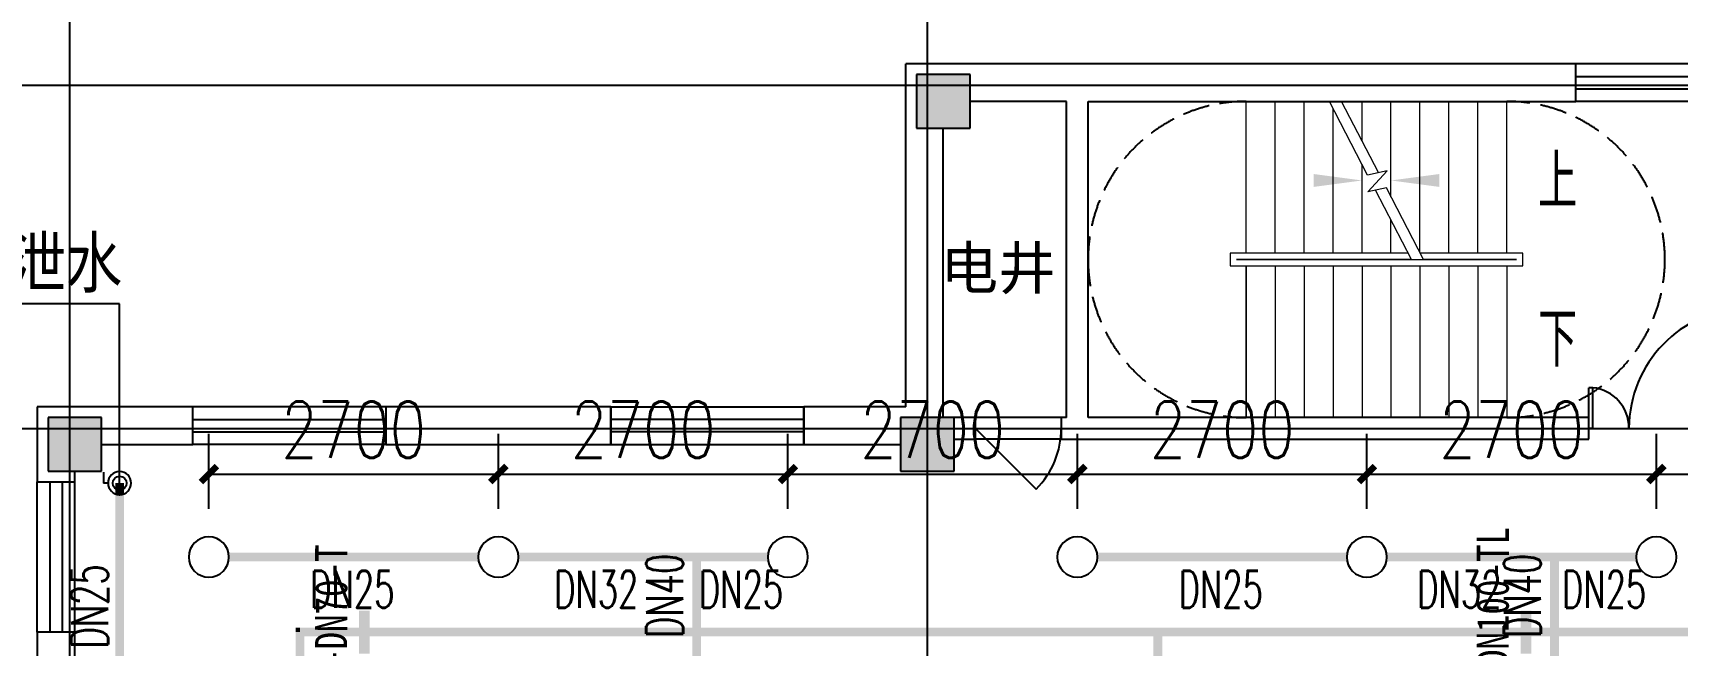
# Model space of a CAD drawing. Extents: x 0 to 2838408, y -923048 to 203859.
# Drawn here: x 2680921 to 2696256, y -399197 to -393486 of the extents above; entities that cross this region are included whole.
import ezdxf
from ezdxf.enums import TextEntityAlignment as Align

# ---------------------------------------------------------------- set-up
doc = ezdxf.new("R2010")
doc.units = 0
doc.header["$LTSCALE"] = 1000
doc.linetypes.add('DASH', pattern=[0.35, 0.25, -0.1])
doc.layers.add('A-FLOR-STRS', color=8, linetype='Continuous', lineweight=0)
for name, color, linetype in [('CLAYER', 7, 'Continuous'), ('COLUMN', 9, 'Continuous'), ('DIM_SYMB', 3, 'Continuous'), ('DIM_喷淋', 3, 'Continuous'), ('DIM_废水', 3, 'Continuous'), ('DOOR_FIRE', 4, 'Continuous'), ('DOTE', 8, 'Continuous'), ('EQUIP_喷头', 7, 'Continuous'), ('PIPE-喷淋', 6, 'Continuous'), ('PIPE-废水', 31, 'Continuous'), ('PUB_HATCH', 8, 'Continuous'), ('PUB_TEXT', 7, 'Continuous'), ('STAIR', 2, 'Continuous'), ('TEXT_喷淋', 7, 'Continuous'), ('TEXT_废水', 7, 'Continuous'), ('VALVE_废水', 7, 'Continuous'), ('WALL', 9, 'Continuous'), ('WINDOW', 4, 'Continuous'), ('XREF', 8, 'Continuous'), ('抗震支吊架', 2, 'Continuous')]:
    doc.layers.add(name, color=color, linetype=linetype)
doc.styles.add('_TCH_DIM', font='SIMPLEX', dxfattribs={"bigfont": 'GBCBIG'})
doc.styles.add('_TCH_DIM_T3', font='SIMPLEX', dxfattribs={"width": 0.75, "bigfont": 'HZTXT'})
doc.styles.add('_TWT_PIPEDN', font='SIMPLEX', dxfattribs={"width": 0.8, "height": 2.3, "bigfont": 'HZTXT'})
doc.styles.add('kzcad', font='', dxfattribs={"width": 0.8})
doc.styles.get("Standard").update_dxf_attribs({"font": 'geniso.shx', "bigfont": 'hztxt.shx'})
doc.styles.add('黑体', font='')
doc.styles.get('kzcad').set_extended_font_data('SimSun')
doc.styles.get('黑体').set_extended_font_data('SimHei')
doc.dimstyles.new('_TWT_ARCH&&150', dxfattribs={"dimtxt": 525, "dimasz": 150, "dimexe": 375, "dimexo": 450, "dimgap": 150, "dimtad": 1, "dimdec": 0, "dimzin": 0, "dimdsep": 46, "dimtxsty": '_TCH_DIM_T3', "dimblk": 'ARCHTICK', "dimcen": 0.09, "dimclrt": 7, "dimazin": 2, "dimtfac": 1, "dimtdec": 0, "dimtix": 1, "dimtmove": 2, "dimatfit": 3, "dimfxl": 1, "dimtolj": 1, "dimtzin": 0, "dimarcsym": 0})

# ---------------------------------------------------------------- blocks, each defined once
blk = doc.blocks.new('$DorLib2D$00000114')
at = {"color": 0}
blk.add_line((0.5, 0), (-0.207, 0.707), dxfattribs=at)
blk.add_arc((0.5, 0), 1, 135, 180, dxfattribs=at)
blk = doc.blocks.new('$WINLIB2D$00000001')
at = {"color": 0}
for points in [[(-0.5, 0.5), (-0.5, -0.5)], [(-0.5, 0.5), (0.5, 0.5)], [(0.5, -0.5), (0.5, 0.5)], [(0.5, 0.1667), (-0.5, 0.1667)], [(0.5, -0.1667), (-0.5, -0.1667)], [(-0.5, -0.5), (0.5, -0.5)]]:
    blk.add_lwpolyline(points, dxfattribs=at)
blk = doc.blocks.new('$DorLib2D$00000225')
at = {"color": 0}
for p, q in [((0.475, -0.001), (0.475, 0.752)), ((0.475, 0.752), (0.5, 0.752)), ((0.5, -0.001), (0.5, 0.752)), ((-0.5, 0), (-0.5, 0.252)), ((-0.475, 0.252), (-0.5, 0.252)), ((-0.475, 0), (-0.475, 0.252)), ((-0.475, 0), (-0.5, 0)), ((0.475, -0.001), (0.5, -0.001))]:
    blk.add_line(p, q, dxfattribs=at)
for centre, radius, start, end in [((0.505, -0.002), 0.755, 92.2493, 179.7238), ((-0.501, 0.003), 0.251, 359.7899, 84.0974)]:
    blk.add_arc(centre, radius, start, end, dxfattribs=at)
blk = doc.blocks.new('2F1')
at = {"layer": 'PUB_HATCH'}
for points in [[(2353116.7, -393875.2), (2353116.7, -394375.2), (2353616.7, -394375.2), (2353616.7, -393875.2)], [(2345016.7, -397575.2), (2345516.7, -397575.2), (2345516.7, -397075.2), (2345016.7, -397075.2)], [(2352966.7, -397575.2), (2353466.7, -397575.2), (2353466.7, -397075.2), (2352966.7, -397075.2)]]:
    blk.add_hatch(color=256, dxfattribs=at).paths.add_polyline_path(points)
at = {"layer": 'A-FLOR-STRS'}
for p, q in [((2356191.7, -394125.2), (2354716.7, -394125.2)), ((2354716.7, -394125.2), (2354716.7, -397075.2)), ((2356967.2, -394125.2), (2356191.7, -394125.2)), ((2356191.7, -395540.2), (2356191.7, -394125.2)), ((2356191.7, -395540.2), (2356191.7, -394125.2)), ((2356461.7, -395540.2), (2356461.7, -394125.2)), ((2356731.7, -395540.2), (2356731.7, -394125.2)), ((2357324, -394811.9), (2356967.2, -394125.2)), ((2357001.7, -395540.2), (2357001.7, -394191.7)), ((2358621.7, -394125.2), (2357079.9, -394125.2)), ((2357425.1, -394789.5), (2357079.9, -394125.2)), ((2357271.7, -394494.5), (2357271.7, -394125.2)), ((2357541.7, -395014.1), (2357541.7, -394125.2)), ((2357811.7, -395533.7), (2357811.7, -394125.2)), ((2358081.7, -395540.2), (2358081.7, -394125.2)), ((2358351.7, -395540.2), (2358351.7, -394125.2)), ((2358621.7, -395540.2), (2358621.7, -394125.2)), ((2357271.7, -395540.2), (2357271.7, -394711.4)), ((2357506.3, -394771.6), (2357324, -394811.9)), ((2357324.5, -394969.8), (2357506.3, -394771.6)), ((2357498.7, -394931.3), (2357324.5, -394969.8)), ((2357733.6, -395600.2), (2357397.6, -394953.6)), ((2357846.3, -395600.2), (2357498.7, -394931.3)), ((2357541.7, -395540.2), (2357541.7, -395231)), ((2357702.4, -395540.2), (2356041.7, -395540.2)), ((2356041.7, -395540.2), (2356041.7, -395660.2)), ((2357733.6, -395600.2), (2356101.7, -395600.2)), ((2356101.7, -395600.2), (2356101.7, -395600.2)), ((2356101.7, -395600.2), (2357733.6, -395600.2)), ((2357733.6, -395600.2), (2356191.7, -395600.2)), ((2356191.7, -395600.2), (2358621.7, -395600.2)), ((2358771.7, -395540.2), (2357815.1, -395540.2)), ((2358621.7, -395600.2), (2357846.3, -395600.2)), ((2358711.7, -395600.2), (2357846.3, -395600.2)), ((2357846.3, -395600.2), (2358711.7, -395600.2)), ((2358621.7, -395600.2), (2358621.7, -395600.2)), ((2358711.7, -395600.2), (2358711.7, -395600.2)), ((2358771.7, -395660.2), (2358771.7, -395540.2)), ((2356041.7, -395660.2), (2358771.7, -395660.2)), ((2356191.7, -395660.2), (2356191.7, -397075.2)), ((2356191.7, -397075.2), (2356191.7, -395660.2)), ((2356461.7, -395660.2), (2356461.7, -397075.2)), ((2356731.7, -395660.2), (2356731.7, -397075.2)), ((2357001.7, -395660.2), (2357001.7, -397075.2)), ((2357271.7, -395660.2), (2357271.7, -397075.2)), ((2357541.7, -395660.2), (2357541.7, -397075.2)), ((2357811.7, -395660.2), (2357811.7, -397075.2)), ((2358081.7, -395660.2), (2358081.7, -397075.2)), ((2358351.7, -395660.2), (2358351.7, -397075.2)), ((2358621.7, -395660.2), (2358621.7, -397075.2)), ((2354716.7, -397075.2), (2356191.7, -397075.2)), ((2356191.7, -397075.2), (2358621.7, -397075.2))]:
    blk.add_line(p, q, dxfattribs=at)
at = {"layer": 'COLUMN'}
for p, q in [((2353116.7, -393875.2), (2353116.7, -394375.2)), ((2353616.7, -393875.2), (2353116.7, -393875.2)), ((2353616.7, -394375.2), (2353616.7, -393875.2)), ((2353116.7, -394375.2), (2353616.7, -394375.2)), ((2345516.7, -397075.2), (2345016.7, -397075.2)), ((2345016.7, -397075.2), (2345016.7, -397575.2)), ((2345516.7, -397575.2), (2345516.7, -397075.2)), ((2353466.7, -397075.2), (2352966.7, -397075.2)), ((2352966.7, -397075.2), (2352966.7, -397575.2)), ((2353466.7, -397575.2), (2353466.7, -397075.2)), ((2345016.7, -397575.2), (2345516.7, -397575.2)), ((2352966.7, -397575.2), (2353466.7, -397575.2))]:
    blk.add_line(p, q, dxfattribs=at)
at = {"layer": 'DIM_SYMB'}
for points in [[(2358756.7, -396337.7, 0, 0, 0), (2355454.2, -396337.7, 0, 0, 0), (2355454.2, -394862.7, 0, 0, 0), (2357271.7, -394862.7, 0, 120, 0), (2356821.7, -394862.7, 0, 0, 0)], [(2358756.7, -394862.7, 0, 0, 0), (2357541.7, -394862.7, 0, 120, 0), (2357991.7, -394862.7, 0, 0, 0)]]:
    blk.add_lwpolyline(points, format="xyseb", dxfattribs=at)
at = {"layer": 'DOOR_FIRE'}
for p, q in [((2354466.7, -397075.2, 100), (2353666.7, -397075.2, 100)), ((2354466.7, -397275.2, 100), (2353666.7, -397275.2, 100))]:
    blk.add_line(p, q, dxfattribs=at)
at = {"layer": 'DOTE'}
for p, q in [((2345216.7, -327575.2), (2345216.7, -410775.2)), ((2353216.7, -327575.2), (2353216.7, -410775.2)), ((2343216.7, -393975.2), (2364264.3, -393975.2)), ((2343216.7, -397175.2), (2453916.7, -397175.2))]:
    blk.add_line(p, q, dxfattribs=at)
at = {"layer": 'STAIR', "color": 9, "linetype": 'DASH'}
for p, q in [((2354716.7, -395600.2), (2354716.7, -395600.2)), ((2360096.7, -395600.2), (2360096.7, -395600.2))]:
    blk.add_line(p, q, dxfattribs=at)
for points in [[(2356191.7, -394125.2, 0.4142136), (2354716.7, -395600.2)], [(2358621.7, -394125.2, -0.4142136), (2360096.7, -395600.2)], [(2356191.7, -397075.2, -0.4142136), (2354716.7, -395600.2)], [(2358621.7, -397075.2, 0.4142136), (2360096.7, -395600.2)]]:
    blk.add_lwpolyline(points, format="xyb", dxfattribs=at)
at = {"layer": 'WALL'}
for p, q in [((2354616.7, -393775.2), (2353016.7, -393775.2)), ((2353016.7, -396975.2), (2353016.7, -393775.2)), ((2359266.7, -393775.2), (2354616.7, -393775.2)), ((2359266.7, -394125.2), (2359266.7, -393775.2)), ((2354516.7, -394125.2), (2353616.7, -394125.2)), ((2354516.7, -397075.2), (2354516.7, -394125.2)), ((2354716.7, -397075.2), (2354716.7, -394125.2)), ((2354716.7, -394125.2), (2359266.7, -394125.2)), ((2353366.7, -397075.2), (2353366.7, -394375.2)), ((2344916.7, -396975.2), (2344916.7, -397675.2)), ((2346366.7, -396975.2), (2344916.7, -396975.2)), ((2346366.7, -397325.2), (2346366.7, -396975.2)), ((2350266.7, -396975.2), (2348166.7, -396975.2)), ((2348166.7, -396975.2), (2348166.7, -397325.2)), ((2350266.7, -397325.2), (2350266.7, -396975.2)), ((2353016.7, -396975.2), (2352066.7, -396975.2)), ((2352066.7, -396975.2), (2352066.7, -397325.2)), ((2353666.7, -397075.2), (2353466.7, -397075.2)), ((2353666.7, -397275.2), (2353666.7, -397075.2)), ((2354516.7, -397075.2), (2354466.7, -397075.2)), ((2354466.7, -397075.2), (2354466.7, -397275.2)), ((2359386.7, -397075.2), (2354716.7, -397075.2)), ((2359386.7, -397275.2), (2359386.7, -397075.2)), ((2345516.7, -397325.2), (2346366.7, -397325.2)), ((2348166.7, -397325.2), (2350266.7, -397325.2)), ((2352066.7, -397325.2), (2352966.7, -397325.2)), ((2353466.7, -397275.2), (2353666.7, -397275.2)), ((2354466.7, -397275.2), (2354616.7, -397275.2)), ((2354616.7, -397275.2), (2359386.7, -397275.2)), ((2345266.7, -397675.2), (2345266.7, -397575.2)), ((2344916.7, -397675.2), (2345266.7, -397675.2)), ((2345266.7, -399075.2), (2344916.7, -399075.2)), ((2344916.7, -399075.2), (2344916.7, -399575.2)), ((2345266.7, -399475.2), (2345266.7, -399075.2))]:
    blk.add_line(p, q, dxfattribs=at)
at = {"layer": 'DOOR_FIRE', "zscale": 200, "rotation": 180}
for name, p, xscale, yscale in [('$DorLib2D$00000225', (2360136.7, -397175.2), -1500, -1500), ('$DorLib2D$00000114', (2354066.7, -397175.2), 800, 800)]:
    blk.add_blockref(name, p, dxfattribs=dict(at, xscale=xscale, yscale=yscale))
at = {"layer": 'WINDOW', "yscale": -350}
for p, xscale, zscale, rotation in [((2359966.7, -393950.2), 1400, 1400, 180), ((2347266.7, -397150.2), 1800, 1800, 180.0000000000004), ((2351166.7, -397150.2), -1800, -1800, 180), ((2345091.7, -398375.2), 1400, 1400, 89.99999999999444)]:
    blk.add_blockref('$WINLIB2D$00000001', p, dxfattribs=dict(at, xscale=xscale, zscale=zscale, rotation=rotation))
at = {"layer": 'CLAYER', "style": '黑体'}
blk.add_text('电井', height=394.3, dxfattribs=at).set_placement((2353339.4, -395876.3))
at = {"layer": 'PUB_TEXT', "color": 7, "style": '_TCH_DIM'}
for s, p in [('上', (2358914.2, -395125.2)), ('下', (2358914.2, -396600.2))]:
    blk.add_text(s, height=506.4, dxfattribs=at).set_placement(p)
blk = doc.blocks.new('_ArchTick')
at = {"color": 0, "linetype": 'ByBlock', "const_width": 0.4}
blk.add_lwpolyline([(-0.5, -0.5), (0.5, 0.5)], dxfattribs=at)
blk = doc.blocks.new('*D1961')
at = {"layer": 'Defpoints', "color": 0, "linetype": 'ByBlock', "transparency": 16777216}
for p in [(2698663, -397601), (2696063, -398375), (2698663, -398375)]:
    blk.add_point(p, dxfattribs=at)
at = {"layer": 'DIM_喷淋', "color": 0, "linetype": 'ByBlock', "lineweight": -2, "transparency": 16777216}
for p, q in [((2696063, -397925), (2696063, -397226)), ((2698663, -397925), (2698663, -397226)), ((2696063, -397601), (2698663, -397601))]:
    blk.add_line(p, q, dxfattribs=at)
at = {"layer": 'DIM_喷淋', "color": 0, "linetype": 'ByBlock', "lineweight": -2, "transparency": 16777216, "xscale": 150, "yscale": 150, "zscale": 150, "rotation": 180}
blk.add_blockref('_ArchTick', (2696063, -397601), dxfattribs=at)
at = {"layer": 'DIM_喷淋', "color": 0, "linetype": 'ByBlock', "lineweight": -2, "transparency": 16777216, "xscale": 150, "yscale": 150, "zscale": 150}
blk.add_blockref('_ArchTick', (2698663, -397601), dxfattribs=at)
at = {"layer": 'DIM_喷淋', "color": 7, "linetype": 'ByBlock', "transparency": 16777216, "insert": (2697363, -397188), "char_height": 525, "attachment_point": 5, "style": '_TCH_DIM_T3'}
blk.add_mtext('\\A1;2600', dxfattribs=at)
blk = doc.blocks.new('*D1962')
at = {"layer": 'Defpoints', "color": 0, "linetype": 'ByBlock', "transparency": 16777216}
for p in [(2696063, -397601), (2693363, -398375), (2696063, -398375)]:
    blk.add_point(p, dxfattribs=at)
at = {"layer": 'DIM_喷淋', "color": 0, "linetype": 'ByBlock', "lineweight": -2, "transparency": 16777216}
for p, q in [((2693363, -397925), (2693363, -397226)), ((2696063, -397925), (2696063, -397226)), ((2693363, -397601), (2696063, -397601))]:
    blk.add_line(p, q, dxfattribs=at)
at = {"layer": 'DIM_喷淋', "color": 0, "linetype": 'ByBlock', "lineweight": -2, "transparency": 16777216, "xscale": 150, "yscale": 150, "zscale": 150, "rotation": 180}
blk.add_blockref('_ArchTick', (2693363, -397601), dxfattribs=at)
at = {"layer": 'DIM_喷淋', "color": 0, "linetype": 'ByBlock', "lineweight": -2, "transparency": 16777216, "xscale": 150, "yscale": 150, "zscale": 150}
blk.add_blockref('_ArchTick', (2696063, -397601), dxfattribs=at)
at = {"layer": 'DIM_喷淋', "color": 7, "linetype": 'ByBlock', "transparency": 16777216, "insert": (2694713, -397188), "char_height": 525, "attachment_point": 5, "style": '_TCH_DIM_T3'}
blk.add_mtext('\\A1;2700', dxfattribs=at)
blk = doc.blocks.new('*D1963')
at = {"layer": 'Defpoints', "color": 0, "linetype": 'ByBlock', "transparency": 16777216}
for p in [(2693363, -397601), (2690663, -398375), (2693363, -398375)]:
    blk.add_point(p, dxfattribs=at)
at = {"layer": 'DIM_喷淋', "color": 0, "linetype": 'ByBlock', "lineweight": -2, "transparency": 16777216}
for p, q in [((2690663, -397925), (2690663, -397226)), ((2693363, -397925), (2693363, -397226)), ((2690663, -397601), (2693363, -397601))]:
    blk.add_line(p, q, dxfattribs=at)
at = {"layer": 'DIM_喷淋', "color": 0, "linetype": 'ByBlock', "lineweight": -2, "transparency": 16777216, "xscale": 150, "yscale": 150, "zscale": 150, "rotation": 180}
blk.add_blockref('_ArchTick', (2690663, -397601), dxfattribs=at)
at = {"layer": 'DIM_喷淋', "color": 0, "linetype": 'ByBlock', "lineweight": -2, "transparency": 16777216, "xscale": 150, "yscale": 150, "zscale": 150}
blk.add_blockref('_ArchTick', (2693363, -397601), dxfattribs=at)
at = {"layer": 'DIM_喷淋', "color": 7, "linetype": 'ByBlock', "transparency": 16777216, "insert": (2692013, -397188), "char_height": 525, "attachment_point": 5, "style": '_TCH_DIM_T3'}
blk.add_mtext('\\A1;2700', dxfattribs=at)
blk = doc.blocks.new('*D1964')
at = {"layer": 'Defpoints', "color": 0, "linetype": 'ByBlock', "transparency": 16777216}
for p in [(2690663, -397601), (2687963, -398375), (2690663, -398375)]:
    blk.add_point(p, dxfattribs=at)
at = {"layer": 'DIM_喷淋', "color": 0, "linetype": 'ByBlock', "lineweight": -2, "transparency": 16777216}
for p, q in [((2687963, -397925), (2687963, -397226)), ((2690663, -397925), (2690663, -397226)), ((2687963, -397601), (2690663, -397601))]:
    blk.add_line(p, q, dxfattribs=at)
at = {"layer": 'DIM_喷淋', "color": 0, "linetype": 'ByBlock', "lineweight": -2, "transparency": 16777216, "xscale": 150, "yscale": 150, "zscale": 150, "rotation": 180}
blk.add_blockref('_ArchTick', (2687963, -397601), dxfattribs=at)
at = {"layer": 'DIM_喷淋', "color": 0, "linetype": 'ByBlock', "lineweight": -2, "transparency": 16777216, "xscale": 150, "yscale": 150, "zscale": 150}
blk.add_blockref('_ArchTick', (2690663, -397601), dxfattribs=at)
at = {"layer": 'DIM_喷淋', "color": 7, "linetype": 'ByBlock', "transparency": 16777216, "insert": (2689313, -397188), "char_height": 525, "attachment_point": 5, "style": '_TCH_DIM_T3'}
blk.add_mtext('\\A1;2700', dxfattribs=at)
blk = doc.blocks.new('*D1965')
at = {"layer": 'Defpoints', "color": 0, "linetype": 'ByBlock', "transparency": 16777216}
for p in [(2687963, -397601), (2685263, -398375), (2687963, -398375)]:
    blk.add_point(p, dxfattribs=at)
at = {"layer": 'DIM_喷淋', "color": 0, "linetype": 'ByBlock', "lineweight": -2, "transparency": 16777216}
for p, q in [((2685263, -397925), (2685263, -397226)), ((2687963, -397925), (2687963, -397226)), ((2685263, -397601), (2687963, -397601))]:
    blk.add_line(p, q, dxfattribs=at)
at = {"layer": 'DIM_喷淋', "color": 0, "linetype": 'ByBlock', "lineweight": -2, "transparency": 16777216, "xscale": 150, "yscale": 150, "zscale": 150, "rotation": 180}
blk.add_blockref('_ArchTick', (2685263, -397601), dxfattribs=at)
at = {"layer": 'DIM_喷淋', "color": 0, "linetype": 'ByBlock', "lineweight": -2, "transparency": 16777216, "xscale": 150, "yscale": 150, "zscale": 150}
blk.add_blockref('_ArchTick', (2687963, -397601), dxfattribs=at)
at = {"layer": 'DIM_喷淋', "color": 7, "linetype": 'ByBlock', "transparency": 16777216, "insert": (2686613, -397188), "char_height": 525, "attachment_point": 5, "style": '_TCH_DIM_T3'}
blk.add_mtext('\\A1;2700', dxfattribs=at)
blk = doc.blocks.new('*D1966')
at = {"layer": 'Defpoints', "color": 0, "linetype": 'ByBlock', "transparency": 16777216}
for p in [(2685263, -397601), (2682563, -398375), (2685263, -398375)]:
    blk.add_point(p, dxfattribs=at)
at = {"layer": 'DIM_喷淋', "color": 0, "linetype": 'ByBlock', "lineweight": -2, "transparency": 16777216}
for p, q in [((2682563, -397925), (2682563, -397226)), ((2685263, -397925), (2685263, -397226)), ((2682563, -397601), (2685263, -397601))]:
    blk.add_line(p, q, dxfattribs=at)
at = {"layer": 'DIM_喷淋', "color": 0, "linetype": 'ByBlock', "lineweight": -2, "transparency": 16777216, "xscale": 150, "yscale": 150, "zscale": 150, "rotation": 180}
blk.add_blockref('_ArchTick', (2682563, -397601), dxfattribs=at)
at = {"layer": 'DIM_喷淋', "color": 0, "linetype": 'ByBlock', "lineweight": -2, "transparency": 16777216, "xscale": 150, "yscale": 150, "zscale": 150}
blk.add_blockref('_ArchTick', (2685263, -397601), dxfattribs=at)
at = {"layer": 'DIM_喷淋', "color": 7, "linetype": 'ByBlock', "transparency": 16777216, "insert": (2683913, -397188), "char_height": 525, "attachment_point": 5, "style": '_TCH_DIM_T3'}
blk.add_mtext('\\A1;2700', dxfattribs=at)
blk = doc.blocks.new('$VALVE$00000524')
for p in [(75, 111), (0, 80)]:
    blk.add_line(p, (0, 111))
blk.add_lwpolyline([(-80, 0, 1), (80, 0, 1), (-80, 0, 0.376185)], format="xyb")
blk.add_circle((0, 0), 48)
for p in [(-80, 0), (80, 0)]:
    blk.add_point(p)
blk = doc.blocks.new('$TwtSys$00000125')
blk.add_circle((0, 0, 0), 1)

msp = doc.modelspace()

# ---------------------------------------------------------------- hatches: boundary and pattern name
at = {"layer": 'PIPE-喷淋', "linetype": 'ByBlock'}
for points in [[(2683412.5, -399075.2), (2683412.5, -399034), (2683371.3, -399034)], [(2683412.5, -399075.2), (2683371.3, -399075.2), (2683371.3, -399034)]]:
    msp.add_hatch(color=256, dxfattribs=at).paths.add_polyline_path(points)

# ---------------------------------------------------------------- linework, layer by layer
at = {"layer": 'DIM_废水', "linetype": 'ByBlock'}
for p, q in [((2681730.4, -396013.9), (2677449.2, -396013.9)), ((2681730.4, -397685.7), (2681730.4, -396013.9))]:
    msp.add_line(p, q, dxfattribs=at)
at = {"layer": 'PIPE-喷淋', "linetype": 'ByBlock', "ltscale": 1.5, "const_width": 82.5}
for points in [[(2682750, -398375.2), (2685075, -398375.2)], [(2685450, -398375.2), (2687112.5, -398375.2)], [(2687112.5, -398375.2), (2687112.5, -399075.2)], [(2687112.5, -398375.2), (2687775, -398375.2)], [(2690850, -398375.2), (2693175, -398375.2)], [(2693550, -398375.2), (2695112.5, -398375.2)], [(2695112.5, -398375.2), (2695875, -398375.2)], [(2695112.5, -399075.2), (2695112.5, -398375.2)], [(2683412.5, -399075.2), (2687112.5, -399075.2)], [(2683412.5, -400875.2), (2683412.5, -399075.2)], [(2687112.5, -399075.2), (2691412.5, -399075.2)], [(2687112.5, -400875.2), (2687112.5, -399075.2)], [(2691412.5, -400875.2), (2691412.5, -399075.2)], [(2691412.5, -399075.2), (2695112.5, -399075.2)], [(2695112.5, -399075.2), (2699412.5, -399075.2)], [(2695112.5, -400875.2), (2695112.5, -399075.2)]]:
    msp.add_lwpolyline(points, dxfattribs=at)
at = {"layer": 'PIPE-废水', "linetype": 'ByBlock', "ltscale": 1.5, "const_width": 82.5}
for points in [[(2681730.4, -397793.7), (2681730.4, -397685.7)], [(2681730.4, -401735.7), (2681730.4, -397793.7)]]:
    msp.add_lwpolyline(points, dxfattribs=at)
at = {"layer": '抗震支吊架', "color": 4, "const_width": 100}
for points in [[(2684012.5, -399275.2), (2684012.5, -398875.2)], [(2694845.9, -399275.2), (2694845.9, -398875.2)]]:
    msp.add_lwpolyline(points, dxfattribs=at)

# ---------------------------------------------------------------- block references
at = {"layer": 'EQUIP_喷头', "linetype": 'ByBlock', "xscale": 187.5, "yscale": -187.5, "zscale": 187.5}
for p in [(2682562.5, -398375.2), (2685262.5, -398375.2), (2687962.5, -398375.2), (2690662.5, -398375.2), (2693362.5, -398375.2), (2696062.5, -398375.2)]:
    msp.add_blockref('$TwtSys$00000125', p, dxfattribs=at)
at = {"layer": 'VALVE_废水', "linetype": 'ByBlock', "xscale": 1.35, "yscale": 1.35, "zscale": 1.35, "rotation": 90.0000000050923}
msp.add_blockref('$VALVE$00000524', (2681730.4, -397685.7), dxfattribs=at)
at = {"layer": 'XREF'}
msp.add_blockref('2F1', (336045.8, 0), dxfattribs=at)

# ---------------------------------------------------------------- texts
at = {"layer": 'DIM_废水', "color": 7, "linetype": 'ByBlock'}
msp.add_text('末端试水装置泄水', height=525, dxfattribs=at).set_placement((2677554.2, -395908.9))
at = {"layer": 'TEXT_喷淋', "color": 251, "linetype": 'ByBlock', "style": '_TWT_PIPEDN', "width": 0.64}
for s, rotation, p in [('DN40', 90, (2686985, -399130)), ('DN40', 90, (2694985, -399130)), ('DN25', 359.99999, (2683507.7, -398847.7)), ('DN32', 359.99999, (2685782.7, -398847.7)), ('DN25', 359.99999, (2687132.7, -398847.7)), ('DN25', 359.99999, (2691607.7, -398847.7)), ('DN32', 359.99999, (2693832.7, -398847.7)), ('DN25', 359.99999, (2695182.7, -398847.7))]:
    msp.add_text(s, height=345, rotation=rotation, dxfattribs=at).set_placement(p)
at = {"layer": 'TEXT_废水', "linetype": 'ByBlock', "style": '_TWT_PIPEDN', "width": 0.64}
msp.add_text('DN25', height=345, rotation=90, dxfattribs=at).set_placement((2681622.6, -399229.1))
at = {"layer": '抗震支吊架', "color": 4, "style": 'kzcad', "width": 0.8}
for s, p in [('KZS-DN100-TL', (2694685.9, -399075.2)), ('KZS-DN70-T', (2683852.5, -399075.2))]:
    msp.add_text(s, height=300, rotation=89.88539, dxfattribs=at).set_placement(p, align=Align.CENTER)

# ---------------------------------------------------------------- dimensions: what is measured, and where the dimension line sits
at = {"layer": 'DIM_喷淋', "linetype": 'ByBlock'}
for p1, p2, picture, middle in [((2682562.5, -398375.2), (2685262.5, -398375.2), '*D1966', (2683912.5, -397188.3)), ((2685262.5, -398375.2), (2687962.5, -398375.2), '*D1965', (2686612.5, -397188.3)), ((2687962.5, -398375.2), (2690662.5, -398375.2), '*D1964', (2689312.5, -397188.3)), ((2690662.5, -398375.2), (2693362.5, -398375.2), '*D1963', (2692012.5, -397188.3)), ((2693362.5, -398375.2), (2696062.5, -398375.2), '*D1962', (2694712.5, -397188.3)), ((2696062.5, -398375.2), (2698662.5, -398375.2), '*D1961', (2697362.5, -397188.3))]:
    dim = msp.add_aligned_dim(p1=p1, p2=p2, distance=774.4, dimstyle='_TWT_ARCH&&150', dxfattribs=at)
    dim.commit()
    dim.dimension.update_dxf_attribs({"geometry": picture, "text_midpoint": middle})

doc.saveas('drawing.dxf')
